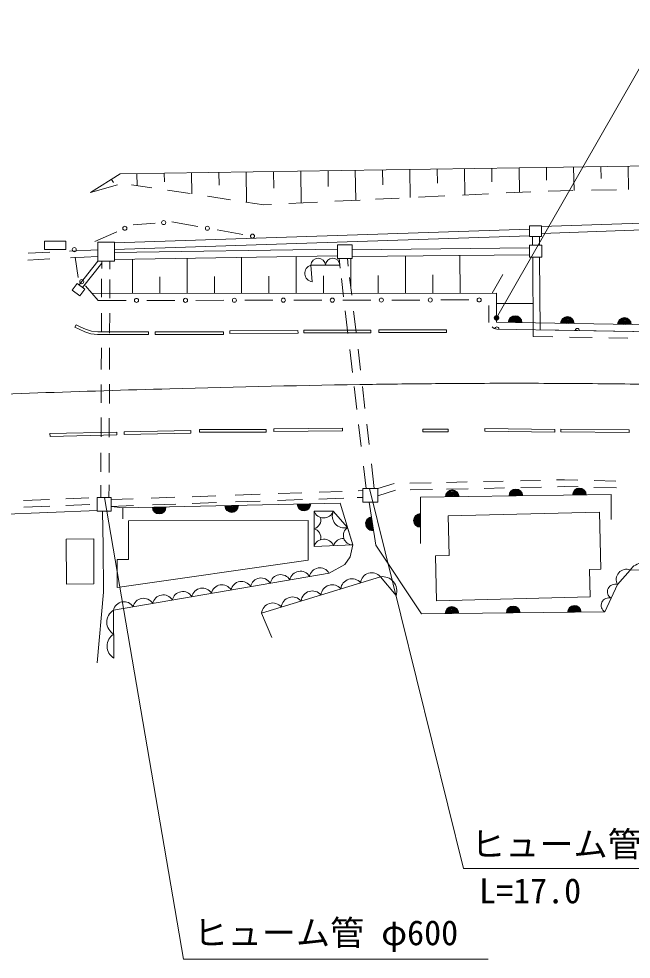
# Model space of a CAD drawing. Units: millimetres, scale not verified. Extents: x 40000 to 680000, y 20000 to 380000.
# Drawn here: x 318480 to 363352, y 242506 to 311420 of the extents above; entities that cross this region are included whole.
import ezdxf
from ezdxf.enums import TextEntityAlignment as Align

# ---------------------------------------------------------------- set-up
doc = ezdxf.new("R2010")
doc.units = ezdxf.units.MM
doc.header["$LTSCALE"] = 1000
for name, color, linetype, lineweight in [('M-BGD', 7, 'Continuous', 13), ('M-STR-STR3', 7, 'Continuous', 13), ('M-STR-STRC', 7, 'Continuous', 13), ('M-TTL-TXT', 7, 'Continuous', 13)]:
    doc.layers.add(name, color=color, linetype=linetype, lineweight=lineweight)
doc.styles.add('ＭＳ ゴシック', font='')
doc.styles.get('ＭＳ ゴシック').set_extended_font_data('MS Gothic')

# ---------------------------------------------------------------- blocks, each defined once
blk = doc.blocks.new('filled_dot')
at = {"color": 0, "linetype": 'Continuous', "lineweight": -2, "const_width": 1.25}
blk.add_lwpolyline([(-0.625, 0, 1), (0.625, 0, 1)], format="xyb", close=True, dxfattribs=at)

msp = doc.modelspace()

# ---------------------------------------------------------------- linework, layer by layer
at = {"layer": 'M-BGD'}
for p, q in [((325915, 300063), (371857, 300744)), ((353151, 299481), (353137, 300467)), ((355163, 298707), (355136, 300496)), ((357150, 299598), (357136, 300526)), ((359161, 298831), (359136, 300556)), ((361149, 299715), (361136, 300585)), ((363161, 298913), (363135, 300615)), ((323723, 298680), (325915, 300063)), ((327153, 299191), (327139, 300081)), ((329149, 299467), (329139, 300111)), ((331162, 298588), (331139, 300141)), ((333153, 299224), (333139, 300170)), ((335171, 297984), (335139, 300200)), ((337156, 299013), (337138, 300229)), ((339173, 297930), (339138, 300259)), ((341155, 299130), (341138, 300289)), ((343170, 298124), (343138, 300318)), ((345154, 299247), (345137, 300348)), ((347168, 298318), (347137, 300378)), ((349152, 299364), (349137, 300407)), ((351165, 298513), (351137, 300437)), ((323723, 298680), (325720, 299245)), ((325418, 299420), (325270, 299656)), ((326747, 299253), (328219, 299031)), ((329377, 298856), (331037, 298606)), ((332311, 298415), (333997, 298161)), ((347773, 298348), (349699, 298442)), ((350979, 298504), (352901, 298597)), ((354181, 298660), (355999, 298748)), ((357262, 298793), (359071, 298830)), ((360454, 298858), (362275, 298895)), ((335120, 297992), (336422, 297796)), ((336422, 297796), (337002, 297824)), ((338276, 297886), (340378, 297988)), ((341638, 298049), (343485, 298139)), ((344615, 298194), (346354, 298279)), ((326853, 296333), (328482, 296447)), ((329704, 296532), (331591, 296198)), ((356780, 296189), (372944, 296765)), ((324046, 295104), (325650, 295807)), ((325493, 295007), (355904, 296009)), ((333006, 295948), (334892, 295614)), ((355904, 296259), (356780, 296260)), ((355904, 295459), (355904, 296259)), ((356780, 295689), (372988, 296266)), ((356780, 296260), (356780, 295460)), ((320367, 295113), (321935, 295114)), ((320367, 294513), (320367, 295113)), ((321935, 295114), (321936, 294514)), ((324276, 295052), (325493, 295053)), ((324277, 293652), (324276, 295052)), ((325493, 294507), (355904, 295509)), ((325493, 295053), (325494, 293653)), ((356780, 295460), (355904, 295459)), ((356126, 295459), (356130, 294841)), ((356626, 295459), (356630, 294841)), ((319154, 294240), (320756, 294319)), ((321936, 294514), (320367, 294513)), ((322202, 294391), (324276, 294493)), ((325493, 294292), (341827, 294545)), ((341827, 294866), (342911, 294866)), ((341827, 293866), (341827, 294866)), ((342911, 294866), (342911, 293866)), ((342911, 294495), (355892, 294625)), ((355892, 294841), (356803, 294841)), ((355893, 293941), (355892, 294841)), ((356803, 294841), (356804, 293941)), ((319148, 293739), (320761, 293819)), ((322267, 293893), (324277, 293993)), ((322818, 292472), (322617, 293951)), ((322906, 291915), (324277, 293652)), ((325494, 293653), (324277, 293652)), ((324555, 293652), (324553, 293134)), ((325155, 293652), (325153, 293069)), ((325494, 293792), (341827, 294045)), ((326805, 293812), (326809, 291283)), ((330805, 293874), (330809, 291289)), ((334805, 293936), (334809, 291294)), ((338805, 293998), (338809, 291300)), ((342911, 293866), (341827, 293866)), ((341953, 293866), (342036, 293152)), ((342557, 293866), (342625, 293284)), ((342805, 293866), (342808, 291712)), ((342911, 293995), (355893, 294125)), ((346805, 294034), (346809, 291312)), ((350805, 294074), (350809, 291318)), ((356804, 293941), (355893, 293941)), ((356136, 293941), (356176, 288140)), ((356636, 293941), (356673, 288631)), ((323146, 291735), (324554, 293520)), ((339981, 292144), (339883, 293368)), ((339883, 293368), (342011, 293368)), ((342011, 293368), (339883, 293368)), ((339883, 293368), (339981, 292144)), ((324550, 292371), (324545, 291019)), ((325150, 292305), (325145, 290958)), ((328807, 292515), (328809, 291286)), ((332807, 292541), (332809, 291291)), ((336807, 292567), (336809, 291297)), ((340807, 292594), (340809, 291303)), ((342125, 292389), (342281, 291057)), ((342720, 292470), (342872, 291165)), ((344807, 292620), (344809, 291309)), ((348807, 292646), (348809, 291315)), ((353159, 291321), (353943, 292680)), ((322759, 292024), (322399, 291544)), ((322399, 291544), (322951, 291130)), ((323311, 291610), (322759, 292024)), ((322951, 291130), (323311, 291610)), ((324285, 290779), (323364, 291842)), ((323852, 291278), (353483, 291322)), ((349396, 290816), (351446, 290819)), ((353484, 289187), (353483, 291322)), ((324285, 290779), (326335, 290782)), ((327872, 290784), (329922, 290787)), ((331459, 290789), (333509, 290792)), ((335047, 290795), (337097, 290798)), ((338634, 290800), (340684, 290803)), ((342221, 290805), (344271, 290808)), ((345809, 290810), (347858, 290813)), ((352924, 290422), (352924, 289153)), ((356160, 290557), (353483, 290556)), ((324540, 289841), (324535, 288475)), ((325140, 289847), (325135, 288388)), ((342401, 290027), (342595, 288364)), ((343010, 289988), (343189, 288453)), ((322594, 288814), (322677, 288996)), ((322894, 288678), (322594, 288814)), ((322978, 288859), (322677, 288996)), ((323378, 288672), (322978, 288859)), ((353484, 289187), (368775, 288920)), ((323306, 288485), (322894, 288678)), ((323764, 288342), (323306, 288485)), ((323806, 288539), (323378, 288672)), ((324248, 288286), (323764, 288342)), ((324260, 288486), (323806, 288539)), ((327994, 288287), (324248, 288286)), ((327994, 288487), (324260, 288486)), ((327994, 288287), (327994, 288487)), ((328473, 288489), (333489, 288490)), ((328473, 288289), (328473, 288489)), ((333489, 288290), (328473, 288289)), ((333489, 288490), (333489, 288290)), ((333951, 288552), (338937, 288584)), ((333952, 288352), (333951, 288552)), ((338938, 288384), (333952, 288352)), ((338937, 288584), (338938, 288384)), ((339355, 288597), (344271, 288598)), ((339355, 288397), (339355, 288597)), ((344271, 288398), (339355, 288397)), ((344271, 288598), (344271, 288398)), ((344859, 288625), (349828, 288627)), ((344859, 288425), (344859, 288625)), ((349828, 288427), (344859, 288425)), ((349828, 288627), (349828, 288427)), ((365321, 288480), (353504, 288687)), ((356176, 288140), (357621, 288115)), ((356673, 288631), (365835, 288471)), ((358823, 288094), (360503, 288064)), ((361702, 288043), (363112, 288019)), ((324530, 287298), (324524, 285729)), ((325130, 287312), (325124, 285716)), ((342733, 287184), (342929, 285504)), ((343334, 287205), (343512, 285683)), ((324520, 284616), (324515, 283284)), ((325120, 284639), (325115, 283219)), ((343049, 284478), (343245, 282799)), ((343653, 284479), (343842, 282857)), ((324511, 282207), (324505, 280785)), ((325110, 282144), (325105, 280757)), ((326206, 281154), (331087, 281262)), ((331087, 281262), (331092, 281062)), ((331731, 281316), (336613, 281318)), ((331731, 281116), (331731, 281316)), ((336613, 281318), (336613, 281118)), ((337176, 281371), (342192, 281427)), ((337178, 281172), (337176, 281371)), ((342194, 281227), (337178, 281172)), ((342192, 281427), (342194, 281227)), ((343375, 281682), (343563, 280076)), ((343975, 281716), (344149, 280224)), ((348093, 281348), (349944, 281348)), ((348093, 281148), (348093, 281348)), ((349944, 281348), (349944, 281148)), ((352623, 281203), (352626, 281403)), ((357746, 281124), (352623, 281203)), ((352626, 281403), (357749, 281324)), ((357749, 281324), (357746, 281124)), ((358203, 281151), (358205, 281351)), ((358205, 281351), (363194, 281299)), ((363194, 281299), (363192, 281099)), ((320761, 281018), (325669, 281127)), ((320765, 280818), (320761, 281018)), ((325674, 280927), (320765, 280818)), ((325669, 281127), (325674, 280927)), ((326210, 280954), (326206, 281154)), ((331092, 281062), (326210, 280954)), ((336613, 281118), (331731, 281116)), ((349944, 281148), (348093, 281148)), ((363192, 281099), (358203, 281151)), ((324501, 279605), (324495, 278220)), ((325100, 279577), (325095, 278160)), ((343730, 278641), (343923, 276989)), ((344314, 278812), (344527, 276989)), ((324491, 277248), (324488, 276349)), ((325091, 277258), (325088, 276349)), ((344794, 276989), (345989, 277368)), ((347125, 277392), (348702, 277426)), ((349811, 277450), (351338, 277483)), ((352537, 277509), (353982, 277540)), ((352572, 277009), (354072, 277042)), ((355252, 277567), (356695, 277598)), ((355269, 277068), (356772, 277100)), ((357883, 277624), (358464, 277637)), ((357963, 277126), (358462, 277136)), ((358462, 277136), (359472, 277110)), ((358464, 277637), (359453, 277611)), ((360624, 277081), (362278, 277038)), ((360636, 277581), (362227, 277540)), ((324219, 276349), (325251, 276349)), ((324219, 275349), (324219, 276349)), ((325251, 276349), (325251, 275349)), ((328187, 276294), (329917, 276355)), ((331178, 276400), (332914, 276462)), ((334323, 276512), (336153, 276577)), ((337479, 276624), (339218, 276685)), ((340485, 276730), (342172, 276790)), ((343344, 276831), (343683, 276844)), ((343683, 276989), (344794, 276989)), ((343683, 275989), (343683, 276989)), ((344794, 276989), (344794, 275989)), ((344794, 276465), (346072, 276869)), ((347147, 276892), (348803, 276928)), ((347910, 276357), (361889, 276565)), ((347910, 276357), (347911, 272968)), ((349815, 276950), (351405, 276984)), ((361890, 274734), (361889, 276565)), ((318824, 276119), (320725, 276200)), ((318858, 275620), (320748, 275700)), ((321919, 275750), (323676, 275825)), ((321933, 276251), (323602, 276322)), ((325251, 276190), (326865, 276247)), ((325251, 275690), (326880, 275747)), ((325251, 275690), (326112, 275577)), ((326112, 275577), (342026, 275914)), ((328273, 275797), (329992, 275858)), ((331191, 275900), (332971, 275963)), ((334352, 276012), (336166, 276077)), ((337429, 276121), (339261, 276186)), ((340458, 276229), (342299, 276294)), ((342963, 272864), (342026, 275914)), ((343279, 276329), (343683, 276343)), ((344794, 275989), (343683, 275989)), ((344149, 275989), (344632, 272858)), ((305708, 274606), (324236, 275394)), ((325251, 275349), (324219, 275349)), ((324657, 272785), (324620, 275349)), ((326112, 274775), (326112, 275577)), ((340112, 275342), (341519, 275343)), ((340112, 275342), (341519, 275343)), ((340113, 272758), (340112, 275342)), ((340113, 272758), (340112, 275342)), ((341519, 275343), (342572, 274138)), ((341519, 275343), (342572, 274138)), ((349938, 275002), (361028, 275275)), ((350010, 272088), (349938, 275002)), ((361028, 275275), (361131, 271089)), ((326514, 274629), (339686, 274657)), ((326520, 271806), (326514, 274629)), ((339693, 271740), (339686, 274657)), ((342572, 274138), (342963, 272864)), ((321941, 273298), (323965, 273312)), ((321941, 273298), (321965, 269995)), ((323989, 270010), (323965, 273312)), ((324689, 269392), (324657, 272785)), ((342963, 272864), (340113, 272758)), ((342963, 272864), (340113, 272758)), ((342752, 271986), (342963, 272864)), ((344632, 272858), (347982, 267823)), ((325677, 271804), (326520, 271806)), ((325681, 269749), (325677, 271804)), ((325681, 269749), (339693, 271740)), ((342359, 271442), (342752, 271986)), ((349001, 272063), (350010, 272088)), ((349082, 268772), (349001, 272063)), ((341209, 270806), (342359, 271442)), ((361131, 271089), (360306, 271069)), ((360306, 271069), (360356, 269049)), ((362345, 269960), (363287, 271027)), ((363287, 271027), (362345, 269960)), ((363287, 271027), (366835, 271028)), ((366835, 271028), (363287, 271027)), ((325419, 268079), (341209, 270806)), ((341209, 270806), (325419, 268079)), ((336265, 267873), (344973, 270533)), ((344973, 270533), (336265, 267873)), ((344973, 270533), (346126, 269151)), ((346126, 269151), (344973, 270533)), ((321965, 269995), (323989, 270010)), ((361428, 267951), (362345, 269960)), ((362345, 269960), (361428, 267951)), ((324223, 264223), (324689, 269392)), ((349082, 268772), (360356, 269049)), ((325450, 264570), (325419, 268079)), ((325419, 268079), (325450, 264570)), ((336265, 267873), (337013, 266070)), ((347982, 267823), (361428, 267951))]:
    msp.add_line(p, q, dxfattribs=at)
for centre in [(329093, 296489), (326251, 296070), (332298, 296073), (335600, 295489), (322542, 294505), (323091, 292157), (327103, 290783), (330691, 290788), (334278, 290794), (337865, 290799), (341453, 290804), (345040, 290809), (348627, 290814), (352214, 290820)]:
    msp.add_circle(centre, 150, dxfattribs=at)
for centre, radius, start, end in [((340415, 293335), 533, 3.57948, 176.45361), ((341479, 293335), 533, 3.57948, 176.45361), ((340058, 292766), 627, 106.2784, 262.90254), ((354841, 289163), 500, 358.99897, 178.99897), ((354841, 289163), 500, 358.99897, 178.99897), ((354841, 289163), 450, 358.99897, 178.99897), ((354841, 289163), 400, 358.99897, 178.99897), ((354841, 289163), 350, 358.99897, 178.99897), ((354841, 289163), 300, 358.99897, 178.99897), ((358672, 289096), 500, 358.99897, 178.99897), ((358672, 289096), 500, 358.99897, 178.99897), ((358672, 289096), 450, 358.99897, 178.99897), ((358672, 289096), 400, 358.99897, 178.99897), ((358672, 289096), 350, 358.99897, 178.99897), ((362850, 289023), 500, 358.99897, 178.99897), ((362850, 289023), 500, 358.99897, 178.99897), ((362850, 289023), 450, 358.99897, 178.99897), ((353513, 289186), 500, 223.99897, 268.99897), ((353504, 288687), 150, 358.99897, 178.99897), ((354841, 289163), 250, 358.99897, 178.99897), ((354841, 289163), 200, 358.99897, 178.99897), ((354841, 289163), 150, 358.99897, 178.99897), ((354841, 289163), 100, 358.99897, 178.99897), ((354841, 289163), 50, 358.99897, 178.99897), ((358672, 289096), 300, 358.99897, 178.99897), ((358672, 289096), 250, 358.99897, 178.99897), ((358672, 289096), 200, 358.99897, 178.99897), ((358672, 289096), 150, 358.99897, 178.99897), ((358672, 289096), 100, 358.99897, 178.99897), ((358672, 289096), 50, 358.99897, 178.99897), ((362850, 289023), 400, 358.99897, 178.99897), ((362850, 289023), 350, 358.99897, 178.99897), ((362850, 289023), 300, 358.99897, 178.99897), ((362850, 289023), 250, 358.99897, 178.99897), ((362850, 289023), 200, 358.99897, 178.99897), ((362850, 289023), 150, 358.99897, 178.99897), ((362850, 289023), 100, 358.99897, 178.99897), ((362850, 289023), 50, 358.99897, 178.99897), ((359412, 288583), 150, 358.99897, 178.99897), ((350240, 276392), 500, 0.8519, 180.8519), ((350240, 276392), 500, 0.8519, 180.8519), ((350240, 276392), 450, 0.8519, 180.8519), ((350240, 276392), 400, 0.8519, 180.8519), ((350240, 276392), 350, 0.8519, 180.8519), ((350240, 276392), 300, 0.8519, 180.8519), ((350240, 276392), 250, 0.8519, 180.8519), ((350240, 276392), 200, 0.8519, 180.8519), ((350240, 276392), 150, 0.8519, 180.8519), ((350240, 276392), 100, 0.8519, 180.8519), ((350240, 276392), 50, 0.8519, 180.8519), ((354900, 276461), 500, 0.8519, 180.8519), ((354900, 276461), 500, 0.8519, 180.8519), ((354900, 276461), 450, 0.8519, 180.8519), ((354900, 276461), 400, 0.8519, 180.8519), ((354900, 276461), 350, 0.8519, 180.8519), ((354900, 276461), 300, 0.8519, 180.8519), ((354900, 276461), 250, 0.8519, 180.8519), ((354900, 276461), 200, 0.8519, 180.8519), ((354900, 276461), 150, 0.8519, 180.8519), ((354900, 276461), 100, 0.8519, 180.8519), ((354900, 276461), 50, 0.8519, 180.8519), ((359559, 276530), 500, 0.8519, 180.8519), ((359559, 276530), 500, 0.8519, 180.8519), ((359559, 276530), 450, 0.8519, 180.8519), ((359559, 276530), 400, 0.8519, 180.8519), ((359559, 276530), 350, 0.8519, 180.8519), ((359559, 276530), 300, 0.8519, 180.8519), ((359559, 276530), 250, 0.8519, 180.8519), ((359559, 276530), 200, 0.8519, 180.8519), ((359559, 276530), 150, 0.8519, 180.8519), ((359559, 276530), 100, 0.8519, 180.8519), ((359559, 276530), 50, 0.8519, 180.8519), ((334069, 275746), 500, 181.21378, 1.21378), ((334069, 275746), 500, 181.21378, 1.21378), ((334069, 275746), 450, 181.21378, 1.21378), ((334069, 275746), 400, 181.21378, 1.21378), ((334069, 275746), 350, 181.21378, 1.21378), ((334069, 275746), 300, 181.21378, 1.21378), ((334069, 275746), 250, 181.21378, 1.21378), ((334069, 275746), 200, 181.21378, 1.21378), ((334069, 275746), 150, 181.21378, 1.21378), ((334069, 275746), 100, 181.21378, 1.21378), ((334069, 275746), 50, 181.21378, 1.21378), ((339374, 275858), 500, 181.21378, 1.21378), ((339374, 275858), 500, 181.21378, 1.21378), ((339374, 275858), 450, 181.21378, 1.21378), ((339374, 275858), 400, 181.21378, 1.21378), ((339374, 275858), 350, 181.21378, 1.21378), ((339374, 275858), 300, 181.21378, 1.21378), ((339374, 275858), 250, 181.21378, 1.21378), ((339374, 275858), 200, 181.21378, 1.21378), ((339374, 275858), 150, 181.21378, 1.21378), ((339374, 275858), 100, 181.21378, 1.21378), ((339374, 275858), 50, 181.21378, 1.21378), ((328764, 275633), 500, 181.21378, 1.21378), ((328764, 275633), 500, 181.21378, 1.21378), ((328764, 275633), 450, 181.21378, 1.21378), ((328764, 275633), 400, 181.21378, 1.21378), ((328764, 275633), 350, 181.21378, 1.21378), ((328764, 275633), 300, 181.21378, 1.21378), ((328764, 275633), 250, 181.21378, 1.21378), ((328764, 275633), 200, 181.21378, 1.21378), ((328764, 275633), 150, 181.21378, 1.21378), ((328764, 275633), 100, 181.21378, 1.21378), ((328764, 275633), 50, 181.21378, 1.21378), ((340816, 275588), 745, 199.22813, 340.80496), ((342339, 274997), 890, 157.12332, 285.14728), ((347911, 274662), 500, 90.01655, 270.01655), ((347911, 274662), 500, 90.01655, 270.01655), ((347911, 274662), 450, 90.01655, 270.01655), ((347911, 274662), 400, 90.01655, 270.01655), ((347911, 274662), 350, 90.01655, 270.01655), ((339945, 274696), 667, 284.54208, 15.85343), ((344390, 274423), 500, 98.76271, 278.76271), ((344390, 274423), 500, 98.76271, 278.76271), ((344390, 274423), 450, 98.76271, 278.76271), ((344390, 274423), 400, 98.76271, 278.76271), ((344390, 274423), 350, 98.76271, 278.76271), ((344390, 274423), 300, 98.76271, 278.76271), ((344390, 274423), 250, 98.76271, 278.76271), ((344390, 274423), 200, 98.76271, 278.76271), ((344390, 274423), 150, 98.76271, 278.76271), ((344390, 274423), 100, 98.76271, 278.76271), ((344390, 274423), 50, 98.76271, 278.76271), ((347911, 274662), 300, 90.01655, 270.01655), ((347911, 274662), 250, 90.01655, 270.01655), ((347911, 274662), 200, 90.01655, 270.01655), ((347911, 274662), 150, 90.01655, 270.01655), ((347911, 274662), 100, 90.01655, 270.01655), ((347911, 274662), 50, 90.01655, 270.01655), ((339945, 273404), 667, 346.22278, 75.49101), ((342953, 273558), 694, 123.31642, 270.84238), ((340835, 272526), 759, 22.05196, 162.19156), ((342260, 272579), 759, 87.35959, 162.19156), ((364174, 270491), 1036, 31.18921, 148.84388), ((339104, 270158), 780, 30.86179, 168.73612), ((340539, 270406), 780, 30.86179, 168.73612), ((363008, 270324), 757, 68.37553, 208.72215), ((334797, 269414), 780, 30.86179, 168.73612), ((336233, 269662), 780, 30.86179, 168.73612), ((337668, 269910), 780, 30.86179, 168.73612), ((342891, 269557), 826, 40.21986, 173.75521), ((344342, 270000), 826, 40.21986, 173.75521), ((345119, 269484), 1060, 341.70931, 97.93492), ((331927, 268918), 780, 30.86179, 168.73612), ((333362, 269166), 780, 30.86179, 168.73612), ((339989, 268670), 826, 40.21986, 173.75521), ((341440, 269113), 826, 40.21986, 173.75521), ((362166, 269435), 555, 71.15428, 239.7779), ((327620, 268174), 780, 30.86179, 168.73612), ((329056, 268422), 780, 30.86179, 168.73612), ((330491, 268670), 780, 30.86179, 168.73612), ((338537, 268227), 826, 40.21986, 173.75521), ((361707, 268430), 555, 71.15428, 239.7779), ((325947, 267206), 1020, 121.15056, 239.87037), ((326185, 267926), 780, 30.86179, 168.73612), ((337086, 267783), 826, 40.21986, 173.75521), ((350223, 267844), 500, 0.54509, 180.54509), ((350223, 267844), 500, 0.54509, 180.54509), ((350223, 267844), 450, 0.54509, 180.54509), ((350223, 267844), 400, 0.54509, 180.54509), ((350223, 267844), 350, 0.54509, 180.54509), ((350223, 267844), 300, 0.54509, 180.54509), ((350223, 267844), 250, 0.54509, 180.54509), ((354705, 267887), 500, 0.54509, 180.54509), ((354705, 267887), 500, 0.54509, 180.54509), ((354705, 267887), 450, 0.54509, 180.54509), ((354705, 267887), 400, 0.54509, 180.54509), ((354705, 267887), 350, 0.54509, 180.54509), ((354705, 267887), 300, 0.54509, 180.54509), ((354705, 267887), 250, 0.54509, 180.54509), ((354705, 267887), 200, 0.54509, 180.54509), ((359187, 267929), 500, 0.54509, 180.54509), ((359187, 267929), 500, 0.54509, 180.54509), ((359187, 267929), 450, 0.54509, 180.54509), ((359187, 267929), 400, 0.54509, 180.54509), ((359187, 267929), 350, 0.54509, 180.54509), ((359187, 267929), 300, 0.54509, 180.54509), ((359187, 267929), 250, 0.54509, 180.54509), ((359187, 267929), 200, 0.54509, 180.54509), ((359187, 267929), 150, 0.54509, 180.54509), ((350223, 267844), 200, 0.54509, 180.54509), ((350223, 267844), 150, 0.54509, 180.54509), ((350223, 267844), 100, 0.54509, 180.54509), ((350223, 267844), 50, 0.54509, 180.54509), ((354705, 267887), 150, 0.54509, 180.54509), ((354705, 267887), 100, 0.54509, 180.54509), ((354705, 267887), 50, 0.54509, 180.54509), ((359187, 267929), 100, 0.54509, 180.54509), ((359187, 267929), 50, 0.54509, 180.54509), ((325962, 265452), 1020, 121.15056, 239.87037)]:
    msp.add_arc(centre, radius, start, end, dxfattribs=at)
at = {"layer": 'M-STR-STR3'}
for p, q in [((324749, 276349), (330537, 242506)), ((344183, 276989), (351068, 249155)), ((351068, 249155), (373406, 249162)), ((330537, 242506), (352874, 242513))]:
    msp.add_line(p, q, dxfattribs=at)
at = {"layer": 'M-STR-STRC'}
msp.add_line((353484, 289500), (370643, 319499), dxfattribs=at)
at = {"layer": 'M-TTL-TXT', "color": 2}
msp.add_open_spline([(272871, 281650), (275964, 281873), (279056, 282097), (282151, 282292), (285245, 282488), (288341, 282655), (291438, 282813), (294535, 282971), (297632, 283119), (300729, 283255), (301778, 283301), (302827, 283346), (303876, 283389), (304926, 283433), (305975, 283477), (307024, 283519), (308073, 283562), (309122, 283604), (310171, 283645), (316632, 283898), (323094, 284126), (329557, 284308), (334499, 284447), (339443, 284559), (344386, 284630), (345210, 284642), (346034, 284652), (346858, 284662), (347682, 284671), (348506, 284679), (349330, 284686), (350154, 284693), (350979, 284699), (351803, 284703), (353914, 284713), (356026, 284711), (358137, 284701), (360249, 284690), (362360, 284670), (364471, 284634), (366582, 284599), (368693, 284548), (370804, 284498)], degree=3, knots=[0, 0, 0, 0, 1, 1, 1, 2, 2, 2, 3, 3, 3, 4, 4, 4, 5, 5, 5, 6, 6, 6, 7, 7, 7, 8, 8, 8, 9, 9, 9, 10, 10, 10, 11, 11, 11, 12, 12, 12, 13, 13, 13, 14, 14, 14, 14], dxfattribs=at)

# ---------------------------------------------------------------- block references
at = {"layer": 'M-STR-STRC', "xscale": 160, "yscale": 160, "rotation": 60.2}
msp.add_blockref('filled_dot', (353484, 289500), dxfattribs=at)

# ---------------------------------------------------------------- texts
at = {"layer": 'M-STR-STR3', "style": 'ＭＳ ゴシック'}
for s, p in [('ヒューム管 φ600', (351622, 249473)), ('L=17.0', (352203, 246052)), ('ヒューム管 φ600', (331289, 242978))]:
    msp.add_text(s, height=1833, dxfattribs=at).set_placement(p, align=Align.BOTTOM_LEFT)

doc.saveas('drawing.dxf')
